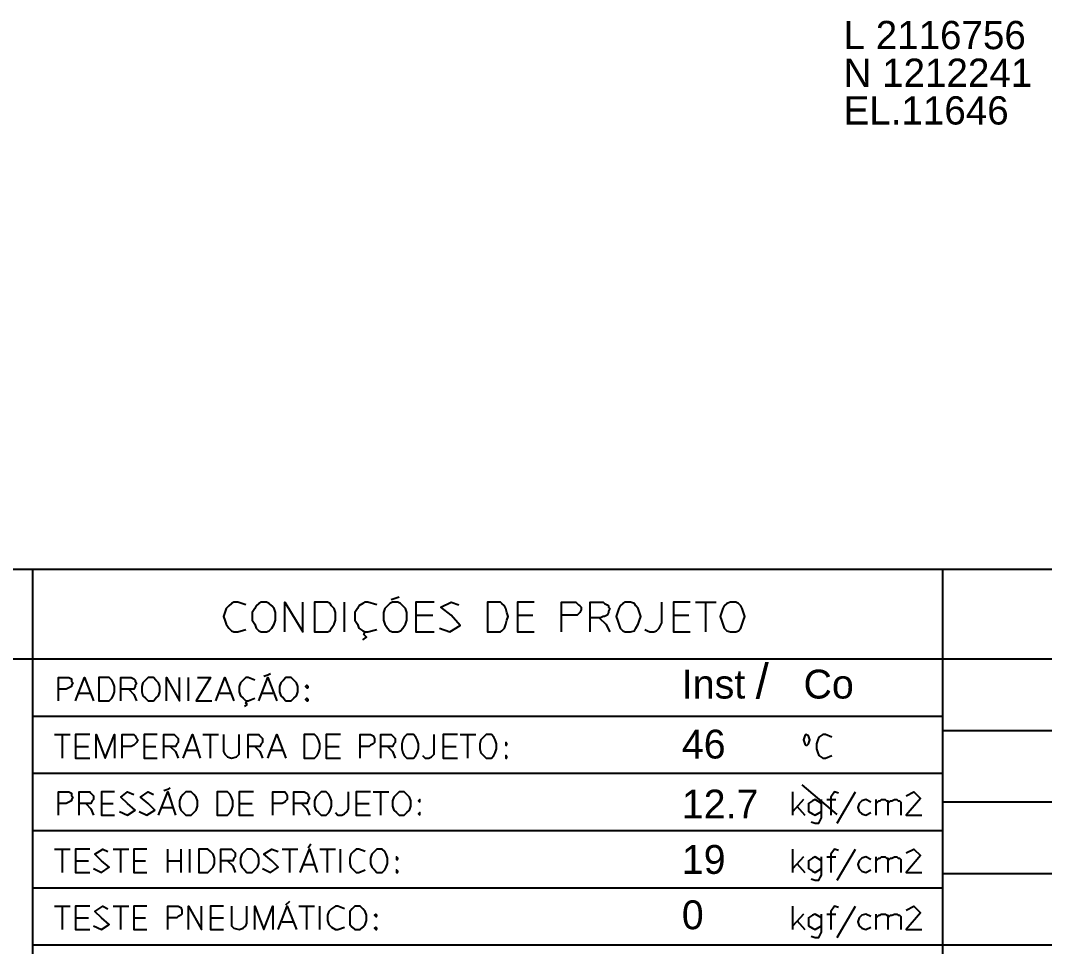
# Model space of a CAD drawing. Extents: x 0 to 597, y 0 to 422.
# Drawn here: x 258 to 336.8, y 78.9 to 150.1 of the extents above; entities that cross this region are included whole.
import ezdxf

# ---------------------------------------------------------------- set-up
doc = ezdxf.new("R2010")
doc.units = 0
doc.header["$MEASUREMENT"] = 0
doc.layers.add('GT_1', color=7, linetype='Continuous')
doc.styles.add('HTX1', font='O8116901', dxfattribs={"width": 1.02})

msp = doc.modelspace()

# ---------------------------------------------------------------- linework, layer by layer
at = {"layer": 'GT_1', "flags": 128}
for points in [[(453.8, 107.9), (25, 107.9)], [(258.9, 107.9), (258.9, 10)], [(328.9, 107.9), (328.9, 10)], [(286.5, 105.6), (286.8, 105.7), (287.1, 105.8)], [(275.3, 105.2), (274.7, 105.4), (274.4, 105.4), (274.2, 105.3), (274, 105.1), (273.8, 104.9), (273.7, 104.6), (273.6, 104.3), (273.7, 104), (273.8, 103.7), (274, 103.4), (274.2, 103.2), (274.4, 103.1), (274.7, 103.1), (275.3, 103.3)], [(276.8, 103.1), (276.9, 103.1), (277.1, 103.2), (277.3, 103.4), (277.5, 103.7), (277.6, 104), (277.6, 104.3), (277.6, 104.6), (277.5, 104.9), (277.3, 105.1), (277.1, 105.3), (276.9, 105.4), (276.7, 105.4), (276.5, 105.4), (276.3, 105.3), (276.1, 105.1), (276, 104.9), (275.8, 104.6), (275.8, 104.3), (275.8, 104), (276, 103.7), (276.1, 103.4), (276.3, 103.2), (276.5, 103.1), (276.7, 103.1), (276.8, 103.1)], [(278.3, 103.1), (278.3, 105.4), (279.7, 103.1), (279.7, 105.4)], [(281.5, 103.1), (281.6, 103.1), (281.8, 103.2), (281.9, 103.4), (282.1, 103.7), (282.2, 104), (282.2, 104.3), (282.2, 104.6), (282.1, 104.9), (281.9, 105.1), (281.8, 105.3), (281.6, 105.4), (281.4, 105.4), (280.6, 105.4), (280.6, 103.1), (281.4, 103.1), (281.5, 103.1)], [(282.9, 103.1), (282.9, 105.4)], [(285.4, 105.2), (284.7, 105.4), (284.5, 105.4), (284.3, 105.3), (284, 105.1), (283.9, 104.9), (283.7, 104.6), (283.7, 104.3), (283.7, 104), (283.9, 103.7), (284, 103.4), (284.3, 103.2), (284.5, 103.1), (284.7, 103.1), (285.4, 103.3)], [(286.9, 103.1), (287, 103.1), (287.2, 103.2), (287.4, 103.4), (287.6, 103.7), (287.7, 104), (287.7, 104.3), (287.7, 104.6), (287.6, 104.9), (287.4, 105.1), (287.2, 105.3), (287, 105.4), (286.8, 105.4), (286.6, 105.4), (286.4, 105.3), (286.2, 105.1), (286, 104.9), (285.9, 104.6), (285.9, 104.3), (285.9, 104), (286, 103.7), (286.2, 103.4), (286.4, 103.2), (286.6, 103.1), (286.8, 103.1), (286.9, 103.1)], [(289.8, 105.4), (288.4, 105.4), (288.4, 103.1), (289.8, 103.1)], [(290.2, 103.4), (291, 103.1), (291.8, 103.6), (291.1, 104.4), (290.3, 105), (291.1, 105.4), (291.7, 105.2)], [(294.8, 103.1), (294.9, 103.1), (295, 103.2), (295.2, 103.4), (295.3, 103.7), (295.4, 104), (295.5, 104.3), (295.4, 104.6), (295.3, 104.9), (295.2, 105.1), (295, 105.3), (294.9, 105.4), (294.7, 105.4), (293.9, 105.4), (293.9, 103.1), (294.7, 103.1), (294.8, 103.1)], [(297.5, 105.4), (296.2, 105.4), (296.2, 103.1), (297.5, 103.1)], [(299.6, 103.1), (299.6, 105.4), (300.5, 105.4), (300.7, 105.4), (300.8, 105.3), (300.9, 105.2), (301, 105.1), (301.1, 105), (301.1, 104.9), (301.1, 104.8), (301, 104.6), (300.9, 104.5), (300.8, 104.4), (300.7, 104.4), (300.5, 104.4), (299.6, 104.4)], [(301.8, 103.1), (301.8, 105.4), (302.6, 105.4), (302.8, 105.4), (302.9, 105.3), (303.1, 105.2), (303.2, 105.1), (303.2, 105), (303.3, 104.9), (303.2, 104.7), (303.2, 104.6), (303.1, 104.4), (302.9, 104.3), (302.8, 104.3), (302.6, 104.2), (301.8, 104.2)], [(304.8, 103.1), (304.9, 103.1), (305.2, 103.2), (305.3, 103.4), (305.5, 103.7), (305.6, 104), (305.7, 104.3), (305.6, 104.6), (305.5, 104.9), (305.3, 105.1), (305.2, 105.3), (304.9, 105.4), (304.7, 105.4), (304.5, 105.4), (304.3, 105.3), (304.1, 105.1), (304, 104.9), (303.9, 104.6), (303.8, 104.3), (303.9, 104), (304, 103.7), (304.1, 103.4), (304.3, 103.2), (304.5, 103.1), (304.7, 103.1), (304.8, 103.1)], [(306, 103.3), (306.2, 103.2), (306.4, 103.1), (306.7, 103.1), (306.9, 103.2), (307.1, 103.4), (307.2, 103.6), (307.3, 103.8), (307.3, 105.4)], [(309.5, 105.4), (308.2, 105.4), (308.2, 103.1), (309.5, 103.1)], [(309.9, 105.4), (311.5, 105.4)], [(310.7, 103.1), (310.7, 105.4)], [(312.9, 103.1), (313, 103.1), (313.2, 103.2), (313.4, 103.4), (313.5, 103.7), (313.6, 104), (313.7, 104.3), (313.6, 104.6), (313.5, 104.9), (313.4, 105.1), (313.2, 105.3), (313, 105.4), (312.8, 105.4), (312.6, 105.4), (312.3, 105.3), (312.1, 105.1), (312, 104.9), (311.9, 104.6), (311.8, 104.3), (311.9, 104), (312, 103.7), (312.1, 103.4), (312.3, 103.2), (312.6, 103.1), (312.8, 103.1), (312.9, 103.1)], [(288.4, 104.4), (289.7, 104.4)], [(296.2, 104.4), (297.4, 104.4)], [(302.5, 104.2), (303, 103.7), (303.3, 103.1)], [(308.2, 104.4), (309.4, 104.4)], [(284.3, 102.5), (284.6, 102.7), (284.4, 102.9), (284.5, 103.1)], [(328.9, 101), (25, 101)], [(453.8, 101), (328.9, 101)], [(260.9, 97.8), (260.9, 99.6), (261.5, 99.6), (261.6, 99.6), (261.7, 99.6), (261.9, 99.5), (261.9, 99.3), (262, 99.2), (261.9, 99), (261.9, 98.9), (261.7, 98.8), (261.5, 98.7), (260.9, 98.7)], [(262.2, 97.8), (262.9, 99.6), (263.6, 97.8)], [(264.7, 97.8), (264.8, 97.8), (265, 98), (265.1, 98.2), (265.2, 98.5), (265.2, 98.9), (265.1, 99.2), (265, 99.4), (264.8, 99.6), (264.6, 99.6), (264, 99.6), (264, 97.8), (264.6, 97.8), (264.7, 97.8)], [(265.7, 97.8), (265.7, 99.6), (266.4, 99.6), (266.5, 99.6), (266.7, 99.5), (266.8, 99.4), (266.8, 99.3), (266.9, 99.1), (266.8, 99), (266.8, 98.9), (266.7, 98.7), (266.5, 98.7), (266.4, 98.7), (265.7, 98.7)], [(268.1, 97.8), (268.2, 97.8), (268.4, 98), (268.6, 98.2), (268.7, 98.5), (268.7, 98.9), (268.6, 99.2), (268.4, 99.4), (268.2, 99.6), (268, 99.6), (267.8, 99.6), (267.6, 99.4), (267.4, 99.2), (267.3, 98.9), (267.3, 98.5), (267.4, 98.2), (267.6, 98), (267.8, 97.8), (268, 97.8), (268.1, 97.8)], [(269.2, 97.8), (269.2, 99.6), (270.2, 97.8), (270.2, 99.6)], [(270.9, 97.8), (270.9, 99.6)], [(271.6, 99.6), (272.6, 99.6), (271.5, 97.8), (272.7, 97.8)], [(273, 97.8), (273.7, 99.6), (274.4, 97.8)], [(276, 99.4), (275.5, 99.6), (275.3, 99.6), (275.1, 99.4), (274.9, 99.2), (274.8, 98.9), (274.8, 98.5), (274.9, 98.2), (275.1, 98), (275.3, 97.8), (275.5, 97.8), (276, 98)], [(276.3, 97.8), (277, 99.6), (277.7, 97.8)], [(276.7, 99.7), (277, 99.8), (277.2, 99.9)], [(278.7, 97.8), (278.8, 97.8), (279, 98), (279.2, 98.2), (279.3, 98.5), (279.3, 98.9), (279.2, 99.2), (279, 99.4), (278.8, 99.6), (278.6, 99.6), (278.4, 99.6), (278.2, 99.4), (278, 99.2), (277.9, 98.9), (277.9, 98.5), (278, 98.2), (278.2, 98), (278.4, 97.8), (278.6, 97.8), (278.7, 97.8)], [(266.3, 98.7), (266.7, 98.3), (266.9, 97.8)], [(280.1, 98.8), (280.1, 98.9), (280, 99), (279.9, 98.9), (280, 98.8), (280.1, 98.8)], [(262.5, 98.4), (263.4, 98.4)], [(273.3, 98.4), (274.2, 98.4)], [(275.2, 97.4), (275.4, 97.5), (275.4, 97.6), (275.3, 97.6), (275.4, 97.8)], [(276.5, 98.4), (277.4, 98.4)], [(280.1, 97.8), (280.1, 97.9), (280, 98), (279.9, 97.9), (280, 97.8), (280.1, 97.8)], [(328.9, 96.6), (258.9, 96.6)], [(453.8, 95.5), (328.9, 95.5)], [(260.6, 95.2), (261.8, 95.2)], [(261.2, 93.4), (261.2, 95.2)], [(263.3, 95.2), (262.2, 95.2), (262.2, 93.4), (263.3, 93.4)], [(263.8, 93.4), (263.8, 95.2), (264.5, 93.4), (265.2, 95.2), (265.2, 93.4)], [(265.8, 93.4), (265.8, 95.2), (266.5, 95.2), (266.7, 95.2), (266.8, 95.1), (266.9, 94.9), (267, 94.8), (266.9, 94.6), (266.8, 94.5), (266.7, 94.4), (266.5, 94.3), (265.8, 94.3)], [(268.5, 95.2), (267.5, 95.2), (267.5, 93.4), (268.5, 93.4)], [(269, 93.4), (269, 95.2), (269.6, 95.2), (269.8, 95.2), (269.9, 95.1), (270, 95), (270.1, 94.9), (270.1, 94.7), (270.1, 94.6), (270, 94.5), (269.9, 94.3), (269.8, 94.3), (269.6, 94.3), (269, 94.3)], [(270.5, 93.4), (271.2, 95.2), (271.8, 93.4)], [(272, 95.2), (273.2, 95.2)], [(272.6, 93.4), (272.6, 95.2)], [(273.6, 95.2), (273.6, 93.9), (273.7, 93.7), (273.9, 93.5), (274.2, 93.4), (274.6, 93.5), (274.8, 93.7), (274.8, 93.9), (274.8, 95.2)], [(275.5, 93.4), (275.5, 95.2), (276.2, 95.2), (276.3, 95.2), (276.4, 95.1), (276.5, 95), (276.6, 94.9), (276.6, 94.7), (276.6, 94.6), (276.5, 94.5), (276.4, 94.3), (276.3, 94.3), (276.2, 94.3), (275.5, 94.3)], [(277, 93.4), (277.7, 95.2), (278.4, 93.4)], [(280.5, 93.4), (280.6, 93.4), (280.8, 93.6), (280.9, 93.8), (281, 94.1), (281, 94.5), (280.9, 94.8), (280.8, 95), (280.6, 95.2), (280.4, 95.2), (279.8, 95.2), (279.8, 93.4), (280.4, 93.4), (280.5, 93.4)], [(282.6, 95.2), (281.5, 95.2), (281.5, 93.4), (282.6, 93.4)], [(284.1, 93.4), (284.1, 95.2), (284.8, 95.2), (284.9, 95.2), (285.1, 95.1), (285.2, 94.9), (285.2, 94.8), (285.2, 94.6), (285.1, 94.5), (284.9, 94.4), (284.8, 94.3), (284.1, 94.3)], [(285.7, 93.4), (285.7, 95.2), (286.4, 95.2), (286.5, 95.2), (286.6, 95.1), (286.7, 95), (286.8, 94.9), (286.8, 94.7), (286.8, 94.6), (286.7, 94.5), (286.6, 94.3), (286.5, 94.3), (286.4, 94.3), (285.7, 94.3)], [(288.1, 93.4), (288.2, 93.4), (288.4, 93.6), (288.5, 93.8), (288.6, 94.1), (288.6, 94.5), (288.5, 94.8), (288.4, 95), (288.2, 95.2), (288, 95.2), (287.7, 95.2), (287.5, 95), (287.4, 94.8), (287.3, 94.5), (287.3, 94.1), (287.4, 93.8), (287.5, 93.6), (287.7, 93.4), (288, 93.4), (288.1, 93.4)], [(288.9, 93.6), (289.1, 93.4), (289.4, 93.4), (289.6, 93.5), (289.8, 93.7), (289.8, 93.9), (289.8, 95.2)], [(291.6, 95.2), (290.5, 95.2), (290.5, 93.4), (291.6, 93.4)], [(291.8, 95.2), (293, 95.2)], [(292.4, 93.4), (292.4, 95.2)], [(294.1, 93.4), (294.2, 93.4), (294.4, 93.6), (294.5, 93.8), (294.6, 94.1), (294.6, 94.5), (294.5, 94.8), (294.4, 95), (294.2, 95.2), (294, 95.2), (293.8, 95.2), (293.6, 95), (293.4, 94.8), (293.3, 94.5), (293.3, 94.1), (293.4, 93.8), (293.6, 93.6), (293.8, 93.4), (294, 93.4), (294.1, 93.4)], [(295.4, 94.4), (295.4, 94.5), (295.3, 94.6), (295.3, 94.5), (295.3, 94.4), (295.4, 94.4)], [(318.5, 94.4), (318.6, 94.5), (318.7, 94.8), (318.6, 95.1), (318.4, 95.2), (318.3, 95.1), (318.2, 94.8), (318.3, 94.5), (318.4, 94.4), (318.5, 94.4)], [(320.4, 95), (319.9, 95.2), (319.7, 95.2), (319.4, 95), (319.3, 94.8), (319.2, 94.5), (319.2, 94.1), (319.3, 93.8), (319.4, 93.6), (319.7, 93.4), (319.9, 93.4), (320.4, 93.6)], [(262.2, 94.3), (263.2, 94.3)], [(267.5, 94.3), (268.4, 94.3)], [(269.5, 94.3), (269.9, 93.9), (270.1, 93.4)], [(270.7, 94), (271.6, 94)], [(276, 94.3), (276.4, 93.9), (276.6, 93.4)], [(277.2, 94), (278.1, 94)], [(281.5, 94.3), (282.5, 94.3)], [(286.2, 94.3), (286.6, 93.9), (286.8, 93.4)], [(290.5, 94.3), (291.5, 94.3)], [(295.4, 93.4), (295.4, 93.5), (295.3, 93.6), (295.3, 93.5), (295.3, 93.4), (295.4, 93.4)], [(328.9, 92.2), (258.9, 92.2)], [(260.9, 89), (260.9, 90.8), (261.5, 90.8), (261.6, 90.8), (261.7, 90.8), (261.9, 90.7), (261.9, 90.5), (262, 90.4), (261.9, 90.2), (261.9, 90.1), (261.7, 90), (261.5, 89.9), (260.9, 89.9)], [(262.5, 89), (262.5, 90.8), (263.1, 90.8), (263.3, 90.8), (263.4, 90.7), (263.5, 90.6), (263.6, 90.5), (263.6, 90.3), (263.6, 90.2), (263.5, 90.1), (263.4, 89.9), (263.3, 89.9), (263.1, 89.9), (262.5, 89.9)], [(265.2, 90.8), (264.2, 90.8), (264.2, 89), (265.2, 89)], [(265.6, 89.3), (266.2, 89), (266.8, 89.4), (266.2, 89.9), (265.7, 90.4), (266.2, 90.8), (266.7, 90.6)], [(267.1, 89.3), (267.7, 89), (268.3, 89.4), (267.8, 89.9), (267.2, 90.4), (267.8, 90.8), (268.2, 90.6)], [(268.6, 89), (269.3, 90.8), (269.9, 89)], [(269, 90.9), (269.3, 91), (269.5, 91.1)], [(271, 89), (271.1, 89), (271.3, 89.2), (271.5, 89.4), (271.6, 89.7), (271.6, 90.1), (271.5, 90.4), (271.3, 90.6), (271.1, 90.8), (270.9, 90.8), (270.7, 90.8), (270.5, 90.6), (270.3, 90.4), (270.2, 90.1), (270.2, 89.7), (270.3, 89.4), (270.5, 89.2), (270.7, 89), (270.9, 89), (271, 89)], [(273.8, 89), (273.9, 89), (274.1, 89.2), (274.2, 89.4), (274.3, 89.7), (274.3, 90.1), (274.2, 90.4), (274.1, 90.6), (273.9, 90.8), (273.7, 90.8), (273.1, 90.8), (273.1, 89), (273.7, 89), (273.8, 89)], [(275.9, 90.8), (274.8, 90.8), (274.8, 89), (275.9, 89)], [(277.4, 89), (277.4, 90.8), (278.1, 90.8), (278.3, 90.8), (278.4, 90.7), (278.5, 90.5), (278.5, 90.4), (278.5, 90.2), (278.4, 90.1), (278.3, 90), (278.1, 89.9), (277.4, 89.9)], [(279, 89), (279, 90.8), (279.7, 90.8), (279.8, 90.8), (280, 90.7), (280.1, 90.6), (280.1, 90.5), (280.2, 90.3), (280.1, 90.2), (280.1, 90.1), (280, 89.9), (279.8, 89.9), (279.7, 89.9), (279, 89.9)], [(281.4, 89), (281.5, 89), (281.7, 89.2), (281.8, 89.4), (281.9, 89.7), (281.9, 90.1), (281.8, 90.4), (281.7, 90.6), (281.5, 90.8), (281.3, 90.8), (281.1, 90.8), (280.9, 90.6), (280.7, 90.4), (280.6, 90.1), (280.6, 89.7), (280.7, 89.4), (280.9, 89.2), (281.1, 89), (281.3, 89), (281.4, 89)], [(282.2, 89.2), (282.4, 89), (282.7, 89), (282.9, 89.1), (283.1, 89.3), (283.2, 89.5), (283.2, 90.8)], [(284.9, 90.8), (283.8, 90.8), (283.8, 89), (284.9, 89)], [(285.1, 90.8), (286.3, 90.8)], [(285.7, 89), (285.7, 90.8)], [(287.4, 89), (287.5, 89), (287.7, 89.2), (287.9, 89.4), (288, 89.7), (288, 90.1), (287.9, 90.4), (287.7, 90.6), (287.5, 90.8), (287.3, 90.8), (287.1, 90.8), (286.9, 90.6), (286.7, 90.4), (286.6, 90.1), (286.6, 89.7), (286.7, 89.4), (286.9, 89.2), (287.1, 89), (287.3, 89), (287.4, 89)], [(317.4, 89), (317.4, 90.8)], [(318.077, 91.335), (320.775, 89.063)], [(320.9, 90.7), (320.6, 90.8), (320.3, 90.4), (320.3, 89)], [(320.8, 88.4), (322.2, 90.8)], [(326.1, 90.5), (326.7, 90.8), (327.2, 90.3), (326.1, 89), (327.3, 89)], [(263, 89.9), (263.4, 89.5), (263.6, 89)], [(264.2, 89.9), (265.1, 89.9)], [(274.8, 89.9), (275.8, 89.9)], [(279.6, 89.9), (280, 89.5), (280.2, 89)], [(283.8, 89.9), (284.8, 89.9)], [(288.7, 90), (288.7, 90.1), (288.7, 90.2), (288.6, 90.1), (288.7, 90)], [(318.2, 90.2), (317.4, 89.3)], [(319.6, 89.9), (319.1, 90.2), (318.9, 90.1), (318.6, 89.9), (318.6, 89.6), (318.6, 89.3), (318.9, 89.1), (319.1, 89), (319.6, 89.3)], [(318.8, 88.5), (319.1, 88.4), (319.4, 88.4), (319.5, 88.6), (319.6, 88.8), (319.6, 90.2)], [(320, 90.2), (320.7, 90.2)], [(323.4, 90), (323, 90.2), (322.7, 90.1), (322.5, 89.9), (322.4, 89.6), (322.5, 89.3), (322.7, 89.1), (323, 89), (323.4, 89.2)], [(323.8, 89), (323.8, 90.2)], [(323.8, 89.9), (323.9, 90), (324, 90.1), (324.1, 90.1), (324.2, 90.2), (324.4, 90.2), (324.5, 90.2), (324.6, 90.1), (324.7, 90.1), (324.7, 90), (324.7, 89.9), (324.7, 89)], [(324.7, 89.9), (324.8, 90), (324.9, 90.1), (325, 90.1), (325.2, 90.2), (325.3, 90.2), (325.4, 90.2), (325.5, 90.1), (325.6, 90.1), (325.7, 90), (325.7, 89.9), (325.7, 89)], [(453.8, 90), (328.9, 90)], [(268.8, 89.6), (269.7, 89.6)], [(288.7, 89), (288.7, 89.1), (288.7, 89.2), (288.6, 89.1), (288.7, 89)], [(317.7, 89.7), (318.3, 89)], [(328.9, 87.8), (258.9, 87.8)], [(280.1, 86.5), (280.3, 86.8)], [(260.6, 86.4), (261.8, 86.4)], [(261.2, 84.6), (261.2, 86.4)], [(263.3, 86.4), (262.2, 86.4), (262.2, 84.6), (263.3, 84.6)], [(263.6, 84.9), (264.2, 84.6), (264.8, 85), (264.2, 85.5), (263.7, 86), (264.3, 86.4), (264.7, 86.2)], [(265.1, 86.4), (266.3, 86.4)], [(265.7, 84.6), (265.7, 86.4)], [(267.7, 86.4), (266.7, 86.4), (266.7, 84.6), (267.7, 84.6)], [(269.3, 84.6), (269.3, 86.4)], [(270.3, 86.4), (270.3, 84.6)], [(271, 84.6), (271, 86.4)], [(272.4, 84.6), (272.6, 84.8), (272.8, 85), (272.9, 85.3), (272.9, 85.7), (272.8, 86), (272.6, 86.2), (272.4, 86.4), (272.3, 86.4), (271.7, 86.4), (271.7, 84.6), (272.3, 84.6), (272.4, 84.6)], [(273.4, 84.6), (273.4, 86.4), (274, 86.4), (274.2, 86.4), (274.3, 86.3), (274.4, 86.2), (274.5, 86.1), (274.5, 85.9), (274.5, 85.8), (274.4, 85.7), (274.3, 85.5), (274.2, 85.5), (274, 85.5), (273.4, 85.5)], [(275.7, 84.6), (275.8, 84.6), (276, 84.8), (276.2, 85), (276.3, 85.3), (276.3, 85.7), (276.2, 86), (276, 86.2), (275.8, 86.4), (275.6, 86.4), (275.4, 86.4), (275.2, 86.2), (275, 86), (274.9, 85.7), (274.9, 85.3), (275, 85), (275.2, 84.8), (275.4, 84.6), (275.6, 84.6), (275.7, 84.6)], [(276.6, 84.9), (277.2, 84.6), (277.8, 85), (277.3, 85.5), (276.7, 86), (277.3, 86.4), (277.8, 86.2)], [(278.1, 86.4), (279.3, 86.4)], [(278.7, 84.6), (278.7, 86.4)], [(279.5, 84.6), (280.2, 86.4), (280.8, 84.6)], [(281, 86.4), (282.2, 86.4)], [(281.6, 84.6), (281.6, 86.4)], [(282.6, 84.6), (282.6, 86.4)], [(284.5, 86.2), (284, 86.4), (283.8, 86.4), (283.6, 86.2), (283.4, 86), (283.3, 85.7), (283.3, 85.3), (283.4, 85), (283.6, 84.8), (283.8, 84.6), (284, 84.6), (284.5, 84.8)], [(285.7, 84.6), (285.8, 84.6), (286, 84.8), (286.1, 85), (286.2, 85.3), (286.2, 85.7), (286.1, 86), (286, 86.2), (285.8, 86.4), (285.6, 86.4), (285.4, 86.4), (285.2, 86.2), (285, 86), (284.9, 85.7), (284.9, 85.3), (285, 85), (285.2, 84.8), (285.4, 84.6), (285.6, 84.6), (285.7, 84.6)], [(317.4, 84.6), (317.4, 86.4)], [(320.9, 86.3), (320.6, 86.4), (320.3, 86), (320.3, 84.6)], [(320.8, 84), (322.2, 86.4)], [(326.1, 86.1), (326.7, 86.4), (327.2, 85.9), (326.1, 84.6), (327.3, 84.6)], [(262.2, 85.5), (263.2, 85.5)], [(266.7, 85.5), (267.6, 85.5)], [(269.3, 85.5), (270.3, 85.5)], [(273.9, 85.5), (274.3, 85.1), (274.5, 84.6)], [(279.7, 85.2), (280.6, 85.2)], [(287, 85.6), (287, 85.7), (286.9, 85.8), (286.9, 85.7), (286.9, 85.6), (287, 85.6)], [(318.2, 85.8), (317.4, 84.9)], [(317.7, 85.3), (318.3, 84.6)], [(319.6, 85.5), (319.1, 85.8), (318.9, 85.7), (318.6, 85.5), (318.6, 85.2), (318.6, 84.9), (318.9, 84.7), (319.1, 84.6), (319.6, 84.9)], [(318.8, 84.1), (319.1, 84), (319.4, 84), (319.5, 84.2), (319.6, 84.4), (319.6, 85.8)], [(320, 85.8), (320.7, 85.8)], [(323.4, 85.6), (323, 85.8), (322.7, 85.7), (322.5, 85.5), (322.4, 85.2), (322.5, 84.9), (322.7, 84.7), (323, 84.6), (323.4, 84.8)], [(323.8, 84.6), (323.8, 85.8)], [(323.8, 85.5), (323.9, 85.6), (324, 85.7), (324.1, 85.7), (324.2, 85.8), (324.4, 85.8), (324.5, 85.8), (324.6, 85.7), (324.7, 85.7), (324.7, 85.6), (324.7, 85.5), (324.7, 84.6)], [(324.7, 85.5), (324.8, 85.6), (324.9, 85.7), (325, 85.7), (325.2, 85.8), (325.3, 85.8), (325.4, 85.8), (325.5, 85.7), (325.6, 85.7), (325.7, 85.6), (325.7, 85.5), (325.7, 84.6)], [(287, 84.6), (287, 84.7), (286.9, 84.8), (286.9, 84.7), (286.9, 84.6), (287, 84.6)], [(453.8, 84.5), (328.9, 84.5)], [(328.9, 83.4), (258.9, 83.4)], [(260.6, 82), (261.8, 82)], [(261.2, 80.2), (261.2, 82)], [(263.3, 82), (262.2, 82), (262.2, 80.2), (263.3, 80.2)], [(263.6, 80.5), (264.2, 80.2), (264.8, 80.6), (264.2, 81.1), (263.7, 81.6), (264.3, 82), (264.7, 81.8)], [(265.1, 82), (266.3, 82)], [(265.7, 80.2), (265.7, 82)], [(267.7, 82), (266.7, 82), (266.7, 80.2), (267.7, 80.2)], [(269.3, 80.2), (269.3, 82), (270, 82), (270.1, 82), (270.3, 81.9), (270.4, 81.7), (270.4, 81.6), (270.4, 81.4), (270.3, 81.3), (270.1, 81.2), (270, 81.1), (269.3, 81.1)], [(270.9, 80.2), (270.9, 82), (271.9, 80.2), (271.9, 82)], [(273.6, 82), (272.6, 82), (272.6, 80.2), (273.6, 80.2)], [(274.2, 82), (274.2, 80.7), (274.2, 80.5), (274.4, 80.3), (274.8, 80.2), (275.1, 80.3), (275.3, 80.5), (275.4, 80.7), (275.4, 82)], [(276, 80.2), (276, 82), (276.7, 80.2), (277.4, 82), (277.4, 80.2)], [(277.8, 80.2), (278.5, 82), (279.2, 80.2)], [(278.4, 82.1), (278.7, 82.4)], [(279.4, 82), (280.6, 82)], [(280, 80.2), (280, 82)], [(281, 80.2), (281, 82)], [(282.9, 81.8), (282.4, 82), (282.2, 82), (281.9, 81.8), (281.7, 81.6), (281.6, 81.3), (281.6, 80.9), (281.7, 80.6), (281.9, 80.4), (282.2, 80.2), (282.4, 80.2), (282.9, 80.4)], [(284, 80.2), (284.1, 80.2), (284.3, 80.4), (284.5, 80.6), (284.6, 80.9), (284.6, 81.3), (284.5, 81.6), (284.3, 81.8), (284.1, 82), (283.9, 82), (283.7, 82), (283.5, 81.8), (283.3, 81.6), (283.3, 81.3), (283.3, 80.9), (283.3, 80.6), (283.5, 80.4), (283.7, 80.2), (283.9, 80.2), (284, 80.2)], [(317.4, 80.2), (317.4, 82)], [(320.9, 81.9), (320.6, 82), (320.3, 81.6), (320.3, 80.2)], [(320.8, 79.6), (322.2, 82)], [(326.1, 81.7), (326.7, 82), (327.2, 81.5), (326.1, 80.2), (327.3, 80.2)], [(285.4, 81.2), (285.4, 81.3), (285.3, 81.4), (285.2, 81.3), (285.3, 81.2), (285.4, 81.2)], [(318.2, 81.4), (317.4, 80.5)], [(319.6, 81.1), (319.1, 81.4), (318.9, 81.3), (318.6, 81.1), (318.6, 80.8), (318.6, 80.5), (318.9, 80.3), (319.1, 80.2), (319.6, 80.5)], [(318.8, 79.7), (319.1, 79.6), (319.4, 79.6), (319.5, 79.8), (319.6, 80), (319.6, 81.4)], [(320, 81.4), (320.7, 81.4)], [(323.4, 81.2), (323, 81.4), (322.7, 81.3), (322.5, 81.1), (322.4, 80.8), (322.5, 80.5), (322.7, 80.3), (323, 80.2), (323.4, 80.4)], [(323.8, 80.2), (323.8, 81.4)], [(323.8, 81.1), (323.9, 81.2), (324, 81.3), (324.1, 81.3), (324.2, 81.4), (324.4, 81.4), (324.5, 81.4), (324.6, 81.3), (324.7, 81.3), (324.7, 81.2), (324.7, 81.1), (324.7, 80.2)], [(324.7, 81.1), (324.8, 81.2), (324.9, 81.3), (325, 81.3), (325.2, 81.4), (325.3, 81.4), (325.4, 81.4), (325.5, 81.3), (325.6, 81.3), (325.7, 81.2), (325.7, 81.1), (325.7, 80.2)], [(262.2, 81.1), (263.2, 81.1)], [(266.7, 81.1), (267.6, 81.1)], [(272.6, 81.1), (273.6, 81.1)], [(278.1, 80.8), (279, 80.8)], [(285.4, 80.2), (285.4, 80.3), (285.3, 80.4), (285.2, 80.3), (285.3, 80.2), (285.4, 80.2)], [(317.7, 80.9), (318.3, 80.2)], [(328.9, 79), (258.9, 79)], [(453.8, 79), (328.9, 79)]]:
    msp.add_lwpolyline(points, dxfattribs=at)

# ---------------------------------------------------------------- texts
at = {"layer": 'GT_1', "style": 'HTX1', "width": 1.02}
for s, height, p in [('L 2116756', 2.1744, (321.293, 147.94)), ('N 1212241', 2.1744, (321.293, 145.041)), ('EL.11646', 2.1744, (321.293, 142.142)), ('Inst', 2.2188, (308.85, 97.98)), ('/', 2.663, (314.53, 97.98)), (' Co', 2.2188, (317.37, 97.98)), ('46', 2.2188, (308.85, 93.365)), ('12.7', 2.2188, (308.85, 88.75)), ('19', 2.2188, (308.85, 84.49)), ('0', 2.219, (308.85, 80.23))]:
    msp.add_text(s, height=height, dxfattribs=at).set_placement(p)

doc.saveas('drawing.dxf')
